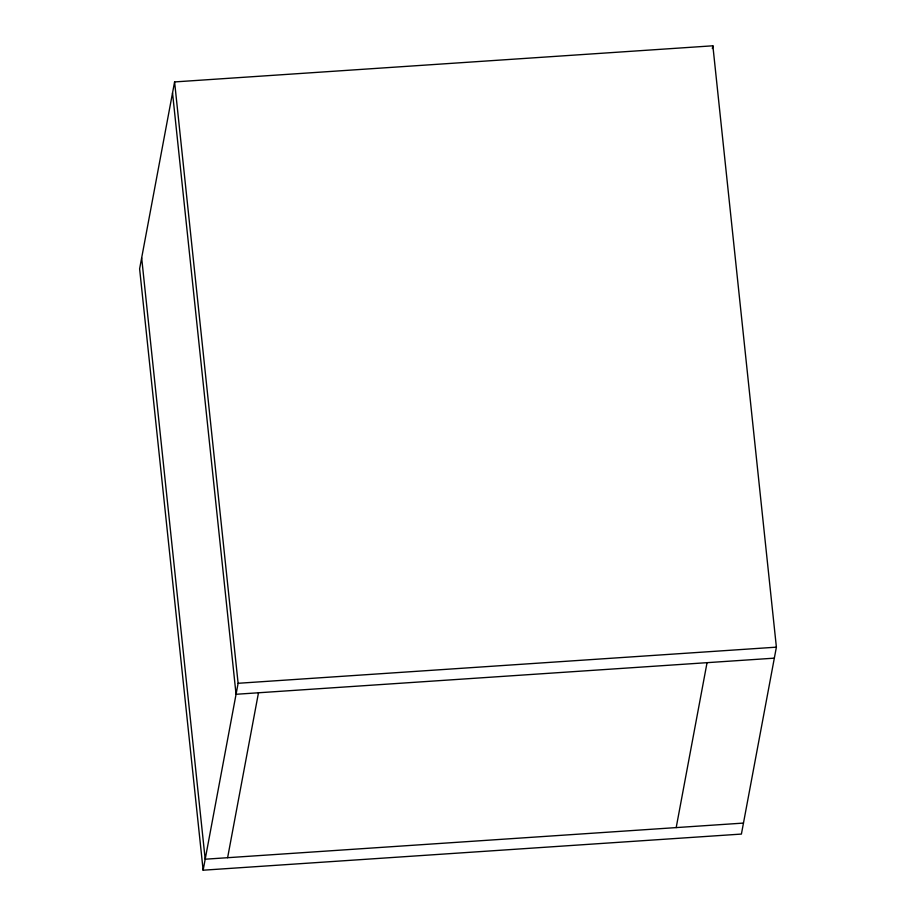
<?xml version="1.0" encoding="UTF-8"?>
<svg xmlns="http://www.w3.org/2000/svg" width="916" height="916" viewBox="0 0 916 916"><rect width="100%" height="100%" fill="white"/><g stroke="black" fill="none" stroke-linecap="round" stroke-linejoin="round"><path stroke-width="1.37" d="M174.59 81.925L139.61 268.835L203.134 870.2L741.41 834.075L776.39 647.165L712.866 45.8L174.59 81.925L238.114 683.29L203.134 870.2M227.615 857.697L258.484 692.771M712.35 48.548L712.866 45.8M676.191 827.595L707.049 662.669M238.114 683.29L776.39 647.165M774.341 658.157L236.053 694.282L172.529 92.917M743.471 823.083L205.184 859.208L141.659 257.843"/></g></svg>
